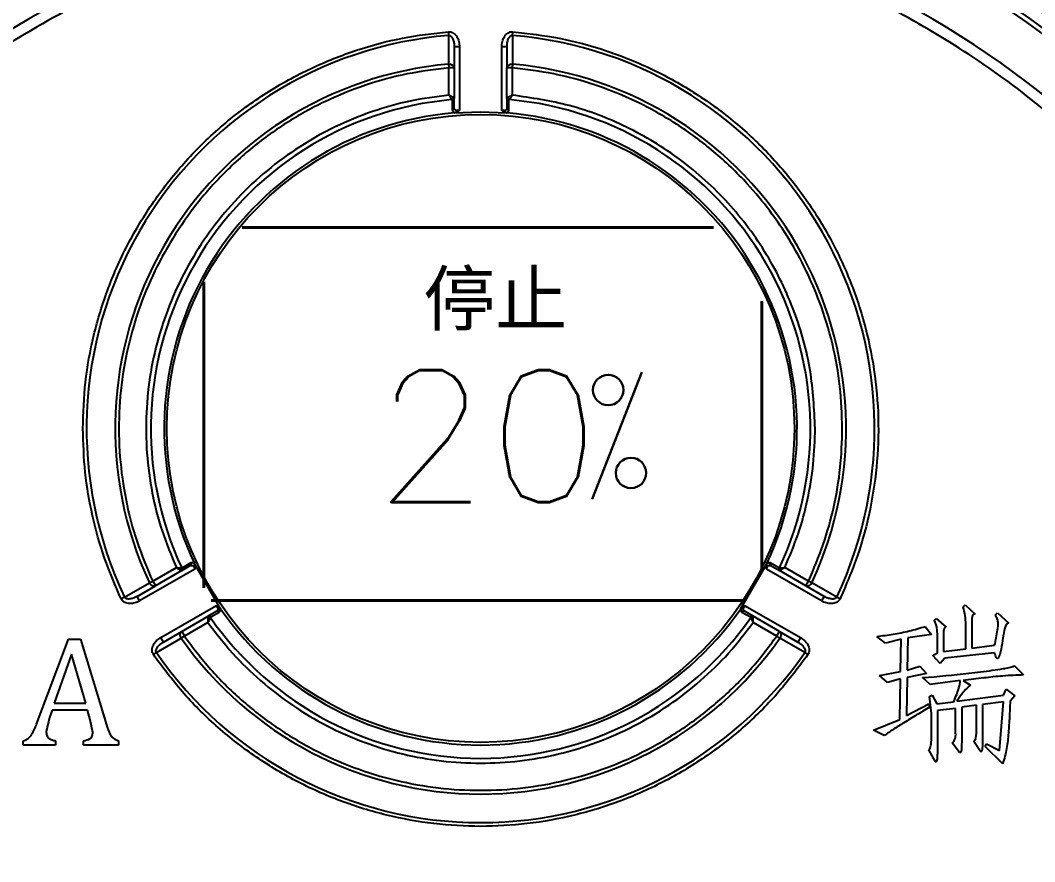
# Model space of a CAD drawing. Header units: millimetres. Extents: x 7861 to 11104, y 3791 to 6084.
# Drawn here: x 8768.3 to 8864.5, y 5662.3 to 5742 of the extents above; entities that cross this region are included whole.
import ezdxf

# ---------------------------------------------------------------- set-up
doc = ezdxf.new("R2010")
doc.units = ezdxf.units.MM
for name, color, linetype, lineweight in [('AM_5', 3, 'Continuous', 25), ('DIM', 4, 'Continuous', 13), ('标注', 3, 'Continuous', 13), ('粗实线', 7, 'Continuous', 40)]:
    doc.layers.add(name, color=color, linetype=linetype, lineweight=lineweight)
doc.styles.add('01', font='txt.shx')
doc.styles.add('SLDTEXTSTYLE1', font='txt.shx', dxfattribs={"width": 0.7, "bigfont": 'gbcbig.shx'})
doc.dimstyles.new('SLDDIMSTYLE12$0', dxfattribs={"dimtxt": 12, "dimasz": 10, "dimexe": 0, "dimexo": 0.0625, "dimgap": 0.875, "dimtad": 1, "dimdec": 1, "dimlfac": 1.8, "dimrnd": 1e-09, "dimzin": 12, "dimdsep": 46, "dimtxsty": 'SLDTEXTSTYLE1', "dimcen": 0.09, "dimdle": 8.16, "dimclrd": 3, "dimclre": 3, "dimadec": 0, "dimazin": 3, "dimtfac": 1, "dimtdec": 1, "dimtofl": 0, "dimtmove": 0, "dimatfit": 3, "dimfxl": 0, "dimfrac": 2, "dimtolj": 1, "dimlwd": 5, "dimlwe": 5, "dimarcsym": 0})

# ---------------------------------------------------------------- blocks, each defined once
blk = doc.blocks.new('*D83')
at = {"layer": 'AM_5', "color": 3, "lineweight": 5, "transparency": 16777216}
blk.add_line((8920.229, 5884.011), (8525.829, 5884.011), dxfattribs=at)
at = {"layer": 'AM_5', "color": 3, "linetype": 'Continuous', "lineweight": 5, "transparency": 16777216}
for p, q in [((8525.829, 5874.011), (8525.829, 5560.226)), ((8931.904, 5550.226), (8525.829, 5550.226))]:
    blk.add_line(p, q, dxfattribs=at)
at = {"layer": 'AM_5', "color": 3, "transparency": 16777216}
for points in [[(8524.162, 5874.011), (8527.496, 5874.011), (8525.829, 5884.011)], [(8524.162, 5560.226), (8527.496, 5560.226), (8525.829, 5550.226)]]:
    blk.add_solid(points, dxfattribs=at)
at = {"layer": 'Defpoints', "color": 0, "transparency": 16777216}
for p in [(8920.291, 5884.011), (8525.829, 5550.226), (8931.967, 5550.226)]:
    blk.add_point(p, dxfattribs=at)
at = {"layer": 'AM_5', "color": 0, "transparency": 16777216, "insert": (8511.24, 5717.119), "char_height": 12, "attachment_point": 5, "rotation": 90, "style": 'SLDTEXTSTYLE1'}
blk.add_mtext('\\A1;{\\H2.28571x;335}', dxfattribs=at)

msp = doc.modelspace()

# ---------------------------------------------------------------- linework, layer by layer
at = {"color": 7, "linetype": 'Continuous', "lineweight": 25}
for p, q in [((8808.89, 5740.949), (8808.919, 5740.596)), ((8808.919, 5740.596), (8808.917, 5737.879)), ((8814.976, 5740.596), (8815.005, 5740.949)), ((8814.976, 5740.596), (8814.979, 5737.879)), ((8809.448, 5739.535), (8809.448, 5737.527)), ((8809.448, 5739.535), (8809.948, 5739.535)), ((8809.948, 5739.535), (8809.948, 5733.5)), ((8813.948, 5733.5), (8813.948, 5739.535)), ((8813.948, 5739.535), (8814.448, 5739.535)), ((8814.448, 5739.535), (8814.448, 5737.527)), ((8808.917, 5737.879), (8808.948, 5737.527)), ((8814.979, 5737.879), (8814.948, 5737.527)), ((8808.948, 5734.941), (8808.948, 5737.527)), ((8809.448, 5737.527), (8808.948, 5737.527)), ((8809.448, 5737.527), (8809.448, 5734.636)), ((8814.448, 5734.636), (8814.448, 5737.527)), ((8814.948, 5737.527), (8814.448, 5737.527)), ((8814.948, 5737.527), (8814.948, 5734.941)), ((8809.263, 5734.455), (8809.264, 5733.519)), ((8809.448, 5733.7), (8809.448, 5734.636)), ((8814.448, 5734.636), (8814.448, 5733.7)), ((8814.632, 5733.519), (8814.632, 5734.455)), ((8809.474, 5733.264), (8811.948, 5733.366)), ((8811.948, 5733.366), (8814.421, 5733.264)), ((8784.492, 5690.613), (8783.681, 5690.146)), ((8787.292, 5686.275), (8784.819, 5690.559)), ((8839.077, 5690.559), (8836.603, 5686.275)), ((8840.214, 5690.146), (8839.403, 5690.613)), ((8784.851, 5690.031), (8779.625, 5687.014)), ((8780.863, 5688.883), (8783.103, 5690.176)), ((8783.617, 5689.896), (8781.113, 5688.45)), ((8783.617, 5689.896), (8784.428, 5690.364)), ((8844.271, 5687.014), (8839.044, 5690.031)), ((8839.468, 5690.364), (8840.279, 5689.896)), ((8842.782, 5688.45), (8840.279, 5689.896)), ((8843.032, 5688.883), (8840.793, 5690.176)), ((8778.191, 5687.373), (8780.543, 5688.734)), ((8780.543, 5688.734), (8780.863, 5688.883)), ((8780.863, 5688.883), (8781.113, 5688.45)), ((8842.782, 5688.45), (8843.032, 5688.883)), ((8843.353, 5688.734), (8843.032, 5688.883)), ((8845.705, 5687.373), (8843.353, 5688.734)), ((8779.375, 5687.447), (8781.113, 5688.45)), ((8844.521, 5687.447), (8842.782, 5688.45)), ((8778.191, 5687.373), (8777.871, 5687.222)), ((8779.625, 5687.014), (8779.375, 5687.447)), ((8844.521, 5687.447), (8844.271, 5687.014)), ((8846.024, 5687.222), (8845.705, 5687.373)), ((8857.682, 5686.45), (8857.874, 5686.641)), ((8857.874, 5686.641), (8858.831, 5685.748)), ((8781.625, 5683.549), (8786.851, 5686.567)), ((8786.928, 5686.034), (8786.117, 5685.566)), ((8786.366, 5685.496), (8787.176, 5685.965)), ((8836.719, 5685.965), (8837.53, 5685.496)), ((8837.779, 5685.566), (8836.968, 5686.034)), ((8837.044, 5686.567), (8842.271, 5683.549)), ((8860.746, 5685.684), (8860.937, 5685.876)), ((8860.937, 5685.876), (8862.022, 5684.918)), ((8783.613, 5684.12), (8786.117, 5685.566)), ((8786.103, 5684.98), (8783.863, 5683.687)), ((8840.282, 5684.12), (8837.779, 5685.566)), ((8840.032, 5683.687), (8837.793, 5684.98)), ((8854.938, 5685.173), (8855.129, 5685.365)), ((8855.129, 5685.365), (8856.087, 5684.535)), ((8857.938, 5682.493), (8857.938, 5684.79)), ((8858.512, 5684.727), (8858.512, 5682.557)), ((8781.875, 5683.116), (8783.613, 5684.12)), ((8783.863, 5683.687), (8783.574, 5683.484)), ((8783.613, 5684.12), (8783.863, 5683.687)), ((8840.032, 5683.687), (8840.282, 5684.12)), ((8840.322, 5683.484), (8840.032, 5683.687)), ((8840.282, 5684.12), (8842.021, 5683.116)), ((8854.683, 5683.833), (8852.449, 5683.514)), ((8854.108, 5684.599), (8854.683, 5683.833)), ((8855.257, 5682.11), (8855.257, 5683.705)), ((8769.86, 5675.351), (8772.878, 5683.381)), ((8772.878, 5683.381), (8774.023, 5683.381)), ((8774.023, 5683.381), (8776.484, 5675.293)), ((8781.22, 5682.128), (8783.574, 5683.484)), ((8781.875, 5683.116), (8781.625, 5683.549)), ((8842.676, 5682.128), (8840.322, 5683.484)), ((8842.271, 5683.549), (8842.021, 5683.116)), ((8850.342, 5683.003), (8849.513, 5683.642)), ((8851.81, 5683.386), (8850.342, 5683.003)), ((8851.747, 5680.323), (8851.81, 5683.386)), ((8852.449, 5683.514), (8852.385, 5680.45)), ((8855.831, 5683.386), (8855.831, 5682.237)), ((8858.512, 5682.557), (8860.682, 5682.812)), ((8773.161, 5681.962), (8771.53, 5677.345)), ((8774.521, 5677.345), (8773.161, 5681.962)), ((8780.929, 5681.927), (8781.22, 5682.128)), ((8842.676, 5682.128), (8842.967, 5681.927)), ((8854.81, 5681.855), (8855.257, 5682.11)), ((8855.512, 5681.089), (8854.81, 5681.855)), ((8855.831, 5682.237), (8857.938, 5682.493)), ((8860.682, 5682.11), (8855.959, 5681.599)), ((8852.385, 5680.45), (8853.598, 5680.833)), ((8853.598, 5680.833), (8854.236, 5680.131)), ((8855.959, 5681.599), (8855.512, 5681.089)), ((8862.533, 5680.897), (8863.427, 5680.004)), ((8849.768, 5679.94), (8851.747, 5680.323)), ((8850.534, 5679.302), (8849.768, 5679.94)), ((8854.236, 5680.131), (8852.385, 5679.748)), ((8851.747, 5679.621), (8850.534, 5679.302)), ((8851.683, 5675.791), (8851.747, 5679.621)), ((8852.385, 5679.748), (8852.321, 5676.174)), ((8854.555, 5679.11), (8853.853, 5679.748)), ((8857.427, 5679.493), (8854.555, 5679.11)), ((8857.682, 5679.493), (8858.384, 5679.046)), ((8854.491, 5677.961), (8854.746, 5678.089)), ((8854.683, 5676.366), (8854.491, 5677.961)), ((8854.746, 5678.089), (8855.193, 5677.259)), ((8857.108, 5677.514), (8861.512, 5678.089)), ((8861.512, 5678.089), (8861.767, 5678.663)), ((8861.767, 5678.663), (8862.597, 5678.025)), ((8862.597, 5678.025), (8862.15, 5677.514)), ((8771.53, 5677.345), (8774.521, 5677.345)), ((8852.321, 5676.174), (8854.427, 5677.259)), ((8854.427, 5677.259), (8854.491, 5676.94)), ((8855.193, 5677.259), (8856.789, 5677.451)), ((8858.959, 5677.131), (8857.555, 5676.94)), ((8858.959, 5674.578), (8858.959, 5677.131)), ((8861.512, 5677.451), (8859.533, 5677.195)), ((8859.533, 5677.195), (8859.533, 5673.557)), ((8861.129, 5672.855), (8861.512, 5677.451)), ((8771.322, 5676.659), (8771.08, 5675.981)), ((8774.69, 5676.659), (8771.322, 5676.659)), ((8774.943, 5675.758), (8774.69, 5676.659)), ((8854.683, 5673.813), (8854.683, 5676.366)), ((8856.98, 5676.812), (8855.257, 5676.621)), ((8855.257, 5676.621), (8855.257, 5672.855)), ((8856.98, 5674.642), (8856.98, 5676.812)), ((8857.555, 5676.94), (8857.555, 5673.557)), ((8771.08, 5675.981), (8770.765, 5674.624)), ((8775.183, 5674.551), (8774.943, 5675.758)), ((8849.194, 5674.77), (8851.683, 5675.791)), ((8850.215, 5674.259), (8849.194, 5674.77)), ((8768.572, 5673.366), (8768.572, 5673.777)), ((8771.661, 5673.366), (8768.572, 5673.366)), ((8771.661, 5673.777), (8771.661, 5673.366)), ((8774.293, 5673.366), (8774.293, 5673.777)), ((8777.627, 5673.366), (8774.293, 5673.366)), ((8777.627, 5673.777), (8777.627, 5673.366)), ((8857.363, 5672.664), (8856.661, 5673.557)), ((8859.278, 5672.855), (8858.704, 5673.685)), ((8859.789, 5673.238), (8859.916, 5673.493)), ((8861.448, 5671.579), (8859.789, 5673.238)), ((8859.916, 5673.493), (8861.129, 5672.855)), ((8855.066, 5671.77), (8854.427, 5672.919))]:
    msp.add_line(p, q, dxfattribs=at)
for centre, radius in [((8811.948, 5668.366), 91.48), ((8811.948, 5703.366), 29.75)]:
    msp.add_circle(centre, radius, dxfattribs=at)
for centre, radius, start, end in [((8811.991, 5668.193), 99.998, 100.32817, 169.67428), ((8811.986, 5668.193), 99.998, 10.32572, 79.67183), ((8812.402, 5668.193), 99.998, 10.32572, 79.67183), ((8811.948, 5668.366), 90.341, 353.64897, 186.35103), ((8811.948, 5668.366), 89.875, 353.64897, 186.35103), ((8811.948, 5668.366), 85.319, 353.33017, 186.66983), ((8811.948, 5703.366), 37.354, 94.65071, 205.34929), ((8811.948, 5703.366), 37.354, 334.65071, 85.34929), ((8811.948, 5703.366), 34.646, 95.01875, 204.98125), ((8811.948, 5703.366), 34.646, 335.01875, 84.98125), ((8809.176, 5734.733), 0.229, 285.08166, 349.89538), ((8814.72, 5734.733), 0.229, 190.10462, 254.91834), ((8811.948, 5703.366), 31.264, 94.97704, 205.02296), ((8809.258, 5734.645), 0.19, 271.48927, 357.31228), ((8809.259, 5733.709), 0.189, 271.61698, 357.31954), ((8814.637, 5734.645), 0.19, 182.68772, 268.51073), ((8814.637, 5733.709), 0.189, 182.68018, 268.38303), ((8811.948, 5703.366), 31.264, 334.97704, 85.02296), ((8811.948, 5703.366), 30, 94.72923, 205.27077), ((8811.948, 5703.366), 30, 334.72923, 85.27077), ((8784.326, 5690.523), 0.189, 302.68018, 28.38303), ((8839.57, 5690.523), 0.189, 151.61698, 237.31954), ((8783.397, 5690.083), 0.229, 310.10462, 14.91834), ((8783.515, 5690.055), 0.19, 302.68772, 28.51073), ((8840.381, 5690.055), 0.19, 151.48927, 237.31228), ((8840.498, 5690.083), 0.229, 165.08166, 229.89538), ((8787.015, 5685.865), 0.189, 31.61705, 117.31843), ((8811.948, 5703.366), 30, 214.72923, 325.27077), ((8836.881, 5685.865), 0.189, 62.68018, 148.38303), ((8786.169, 5685.282), 0.229, 45.08166, 109.89538), ((8786.204, 5685.397), 0.19, 31.48927, 117.31228), ((8811.948, 5703.366), 31.264, 214.97704, 325.02296), ((8837.692, 5685.397), 0.19, 62.68772, 148.51073), ((8837.727, 5685.282), 0.229, 70.10462, 134.91834), ((8811.948, 5703.366), 34.646, 215.01875, 324.98125), ((8811.948, 5703.366), 37.354, 214.65071, 325.34929)]:
    msp.add_arc(centre, radius, start, end, dxfattribs=at)
for points in [[(8714.274, 5679.155), (8714.798, 5682.807), (8715.846, 5690.11), (8718.966, 5700.753), (8723.174, 5710.996), (8728.529, 5720.697), (8734.934, 5729.736), (8742.315, 5737.998), (8750.577, 5745.38), (8759.616, 5751.784), (8769.317, 5757.14), (8779.56, 5761.348), (8790.203, 5764.467), (8797.507, 5765.515), (8801.158, 5766.039)], [(8822.737, 5766.039), (8826.389, 5765.515), (8833.692, 5764.467), (8844.335, 5761.348), (8854.578, 5757.14), (8864.279, 5751.784), (8873.318, 5745.38), (8881.58, 5737.998), (8888.962, 5729.736), (8895.366, 5720.697), (8900.722, 5710.996), (8904.93, 5700.753), (8908.049, 5690.11), (8909.097, 5682.807), (8909.621, 5679.155)], [(8811.948, 5574.625), (8808.88, 5574.712), (8802.745, 5574.886), (8793.631, 5576.29), (8784.693, 5578.515), (8776.017, 5581.622), (8767.688, 5585.561), (8759.785, 5590.298), (8752.384, 5595.787), (8745.557, 5601.975), (8739.369, 5608.802), (8733.88, 5616.203), (8729.143, 5624.106), (8725.204, 5632.435), (8722.1, 5641.111), (8719.861, 5650.049), (8718.509, 5659.163), (8718.057, 5668.366), (8718.509, 5677.569), (8719.861, 5686.683), (8722.1, 5695.621), (8725.204, 5704.296), (8729.143, 5712.626), (8733.88, 5720.529), (8739.369, 5727.93), (8745.557, 5734.757), (8752.384, 5740.945), (8759.785, 5746.433), (8767.688, 5751.171), (8776.017, 5755.109), (8784.693, 5758.217), (8793.631, 5760.442), (8802.745, 5761.845), (8808.88, 5762.019), (8811.948, 5762.106)], [(8811.948, 5762.106), (8815.015, 5762.019), (8821.151, 5761.845), (8830.265, 5760.442), (8839.203, 5758.217), (8847.878, 5755.109), (8856.208, 5751.171), (8864.111, 5746.433), (8871.512, 5740.945), (8878.339, 5734.757), (8884.527, 5727.93), (8890.015, 5720.529), (8894.752, 5712.626), (8898.692, 5704.296), (8901.796, 5695.621), (8904.035, 5686.683), (8905.387, 5677.569), (8905.839, 5668.366), (8905.387, 5659.163), (8904.035, 5650.049), (8901.796, 5641.111), (8898.692, 5632.435), (8894.752, 5624.106), (8890.015, 5616.203), (8884.527, 5608.802), (8878.339, 5601.975), (8871.512, 5595.787), (8864.111, 5590.298), (8856.208, 5585.561), (8847.878, 5581.622), (8839.203, 5578.515), (8830.265, 5576.29), (8821.151, 5574.886), (8815.015, 5574.712), (8811.948, 5574.625)], [(8809.948, 5733.5), (8809.891, 5733.494), (8809.776, 5733.483), (8809.681, 5733.472), (8809.633, 5733.467)], [(8814.262, 5733.467), (8814.215, 5733.472), (8814.119, 5733.483), (8814.005, 5733.494), (8813.948, 5733.5)], [(8784.722, 5690.319), (8784.741, 5690.276), (8784.78, 5690.188), (8784.827, 5690.083), (8784.851, 5690.031)], [(8839.044, 5690.031), (8839.068, 5690.083), (8839.116, 5690.188), (8839.154, 5690.276), (8839.173, 5690.319)], [(8786.851, 5686.567), (8786.885, 5686.52), (8786.951, 5686.427), (8787.008, 5686.349), (8787.037, 5686.311)], [(8836.859, 5686.311), (8836.888, 5686.349), (8836.945, 5686.427), (8837.011, 5686.52), (8837.044, 5686.567)]]:
    msp.add_open_spline(points, degree=3, dxfattribs=at)
for points, knots in [([(8833.056, 5766.029), (8834.875, 5765.658), (8839.418, 5764.732), (8846.574, 5762.457), (8854.469, 5759.3), (8861.494, 5755.741), (8867.622, 5752.043), (8872.939, 5748.34), (8878.055, 5744.298), (8881.246, 5741.317), (8882.842, 5739.827)], [0, 0, 0, 0, 0.097589, 0.243722, 0.394103, 0.544483, 0.657403, 0.770324, 0.885162, 1, 1, 1, 1]), ([(8811.948, 5752.652), (8809.043, 5752.565), (8803.184, 5752.39), (8794.433, 5750.962), (8785.78, 5748.659), (8777.375, 5745.411), (8769.364, 5741.289), (8761.88, 5736.365), (8755.034, 5730.743), (8748.87, 5724.497), (8743.383, 5717.649), (8738.593, 5710.197), (8734.572, 5702.192), (8731.409, 5693.756), (8729.159, 5685.031), (8727.876, 5676.168), (8727.474, 5667.311), (8727.981, 5661.471), (8728.232, 5658.576)], [0, 0, 0, 0, 0.061282, 0.123596, 0.186618, 0.25, 0.313382, 0.376404, 0.438718, 0.5, 0.561282, 0.623596, 0.686618, 0.75, 0.813382, 0.876404, 0.938718, 1, 1, 1, 1]), ([(8895.664, 5658.576), (8895.915, 5661.471), (8896.421, 5667.311), (8896.019, 5676.168), (8894.736, 5685.031), (8892.487, 5693.756), (8889.324, 5702.192), (8885.302, 5710.197), (8880.513, 5717.649), (8875.026, 5724.497), (8868.861, 5730.743), (8862.016, 5736.365), (8854.532, 5741.289), (8846.521, 5745.411), (8838.116, 5748.659), (8829.462, 5750.962), (8820.711, 5752.39), (8814.853, 5752.565), (8811.948, 5752.652)], [0, 0, 0, 0, 0.061282, 0.123596, 0.186618, 0.25, 0.313382, 0.376404, 0.438718, 0.5, 0.561282, 0.623596, 0.686618, 0.75, 0.813382, 0.876404, 0.938718, 1, 1, 1, 1]), ([(8774.241, 5703.366), (8774.29, 5704.83), (8774.39, 5707.8), (8775.213, 5712.25), (8776.571, 5716.703), (8778.53, 5721.054), (8781.072, 5725.195), (8784.147, 5728.997), (8787.687, 5732.37), (8791.608, 5735.239), (8795.786, 5737.544), (8800.114, 5739.259), (8804.483, 5740.44), (8807.435, 5740.781), (8808.89, 5740.949)], [0, 0, 0, 0, 0.0782174, 0.1586088, 0.2410351, 0.3265141, 0.4128959, 0.5, 0.5870961, 0.6734776, 0.7589649, 0.8413829, 0.9217785, 1, 1, 1, 1]), ([(8808.89, 5740.949), (8808.972, 5740.947), (8809.137, 5740.945), (8809.362, 5740.836), (8809.553, 5740.677), (8809.751, 5740.413), (8809.914, 5740.025), (8809.936, 5739.698), (8809.948, 5739.535)], [0, 0, 0, 0, 0.122616, 0.250735, 0.37102, 0.501142, 0.75053, 1, 1, 1, 1]), ([(8808.919, 5740.596), (8808.94, 5740.597), (8808.983, 5740.599), (8809.067, 5740.573), (8809.163, 5740.503), (8809.255, 5740.383), (8809.354, 5740.183), (8809.432, 5739.895), (8809.442, 5739.657), (8809.448, 5739.535)], [0, 0, 0, 0, 0.04691, 0.093633, 0.194711, 0.311017, 0.43912, 0.713502, 1, 1, 1, 1]), ([(8813.948, 5739.535), (8813.959, 5739.698), (8813.982, 5740.026), (8814.145, 5740.413), (8814.343, 5740.677), (8814.534, 5740.836), (8814.758, 5740.945), (8814.924, 5740.947), (8815.005, 5740.949)], [0, 0, 0, 0, 0.249814, 0.499195, 0.628988, 0.749489, 0.877373, 1, 1, 1, 1]), ([(8814.448, 5739.535), (8814.453, 5739.657), (8814.464, 5739.895), (8814.541, 5740.183), (8814.641, 5740.383), (8814.733, 5740.503), (8814.829, 5740.573), (8814.913, 5740.599), (8814.955, 5740.597), (8814.976, 5740.596)], [0, 0, 0, 0, 0.286546, 0.561069, 0.68919, 0.805477, 0.906505, 0.953176, 1, 1, 1, 1]), ([(8815.005, 5740.949), (8816.475, 5740.779), (8819.447, 5740.435), (8823.827, 5739.243), (8828.1, 5737.545), (8832.162, 5735.309), (8835.919, 5732.595), (8839.291, 5729.465), (8842.216, 5726.002), (8844.679, 5722.263), (8846.685, 5718.261), (8848.222, 5713.996), (8849.247, 5709.511), (8849.719, 5704.9), (8849.624, 5700.265), (8848.958, 5695.715), (8847.8, 5691.326), (8846.612, 5688.58), (8846.024, 5687.222)], [0, 0, 0, 0, 0.060901, 0.123153, 0.186338, 0.25, 0.313662, 0.376847, 0.439099, 0.5, 0.560901, 0.623153, 0.686338, 0.75, 0.813662, 0.876847, 0.939099, 1, 1, 1, 1]), ([(8808.917, 5737.879), (8808.982, 5737.877), (8809.081, 5737.873), (8809.205, 5737.833), (8809.289, 5737.789), (8809.359, 5737.733), (8809.406, 5737.673), (8809.44, 5737.604), (8809.445, 5737.555), (8809.448, 5737.527)], [0, 0, 0, 0, 0.236257, 0.361841, 0.499462, 0.616062, 0.749747, 0.853458, 1, 1, 1, 1]), ([(8814.448, 5737.527), (8814.451, 5737.555), (8814.455, 5737.604), (8814.49, 5737.673), (8814.537, 5737.733), (8814.607, 5737.789), (8814.69, 5737.833), (8814.814, 5737.873), (8814.914, 5737.877), (8814.979, 5737.879)], [0, 0, 0, 0, 0.146576, 0.250253, 0.383985, 0.500537, 0.638173, 0.763762, 1, 1, 1, 1]), ([(8808.948, 5737.527), (8807.62, 5737.365), (8804.937, 5737.038), (8800.986, 5735.941), (8797.133, 5734.389), (8793.472, 5732.357), (8790.085, 5729.896), (8787.045, 5727.063), (8784.406, 5723.931), (8782.182, 5720.551), (8780.367, 5716.936), (8778.974, 5713.084), (8778.041, 5709.034), (8777.603, 5704.871), (8777.673, 5700.684), (8778.256, 5696.572), (8779.281, 5692.602), (8780.34, 5690.114), (8780.863, 5688.883)], [0, 0, 0, 0, 0.060923, 0.123178, 0.186353, 0.25, 0.313647, 0.376822, 0.439077, 0.5, 0.560923, 0.623178, 0.686353, 0.75, 0.813647, 0.876822, 0.939077, 1, 1, 1, 1]), ([(8846.241, 5703.366), (8846.196, 5704.693), (8846.106, 5707.383), (8845.363, 5711.415), (8843.928, 5716.141), (8841.381, 5721.371), (8837.838, 5726.084), (8834.112, 5729.658), (8830.573, 5732.27), (8826.8, 5734.375), (8822.889, 5735.949), (8818.938, 5737.042), (8816.266, 5737.367), (8814.948, 5737.527)], [0, 0, 0, 0, 0.078279, 0.158714, 0.241169, 0.369329, 0.499889, 0.58697, 0.673343, 0.758831, 0.841277, 0.921717, 1, 1, 1, 1]), ([(8808.948, 5734.941), (8807.717, 5734.782), (8805.254, 5734.465), (8801.634, 5733.433), (8798.117, 5731.996), (8794.764, 5730.117), (8791.663, 5727.849), (8788.888, 5725.251), (8786.466, 5722.376), (8784.417, 5719.26), (8782.744, 5715.929), (8781.465, 5712.393), (8780.602, 5708.691), (8780.189, 5704.871), (8780.238, 5701.029), (8780.752, 5697.264), (8781.669, 5693.613), (8782.625, 5691.322), (8783.103, 5690.176)], [0, 0, 0, 0, 0.061605, 0.123206, 0.186371, 0.25, 0.313629, 0.376794, 0.438402, 0.5, 0.561607, 0.623206, 0.686371, 0.75, 0.813629, 0.876794, 0.938399, 1, 1, 1, 1]), ([(8809.401, 5734.693), (8809.378, 5734.706), (8809.328, 5734.733), (8809.221, 5734.791), (8809.093, 5734.862), (8809.002, 5734.912), (8808.948, 5734.941)], [0, 0, 0, 0, 0.233582, 0.498754, 0.705363, 1, 1, 1, 1]), ([(8809.235, 5734.512), (8809.221, 5734.534), (8809.189, 5734.581), (8809.122, 5734.682), (8809.04, 5734.804), (8808.982, 5734.89), (8808.948, 5734.941)], [0, 0, 0, 0, 0.233264, 0.498761, 0.703431, 1, 1, 1, 1]), ([(8809.448, 5734.636), (8809.445, 5734.647), (8809.441, 5734.667), (8809.414, 5734.685), (8809.401, 5734.693)], [0, 0, 0, 0, 0.544669, 1, 1, 1, 1]), ([(8814.495, 5734.693), (8814.482, 5734.685), (8814.455, 5734.667), (8814.45, 5734.647), (8814.448, 5734.636)], [0, 0, 0, 0, 0.455331, 1, 1, 1, 1]), ([(8814.948, 5734.941), (8814.894, 5734.912), (8814.803, 5734.862), (8814.674, 5734.791), (8814.567, 5734.733), (8814.518, 5734.706), (8814.495, 5734.693)], [0, 0, 0, 0, 0.294715, 0.501246, 0.766459, 1, 1, 1, 1]), ([(8814.948, 5734.941), (8814.914, 5734.89), (8814.856, 5734.804), (8814.773, 5734.682), (8814.706, 5734.581), (8814.675, 5734.534), (8814.66, 5734.512)], [0, 0, 0, 0, 0.29649, 0.501239, 0.766694, 1, 1, 1, 1]), ([(8843.665, 5703.366), (8843.573, 5705.199), (8843.383, 5708.963), (8841.811, 5714.55), (8839.216, 5719.948), (8835.557, 5724.838), (8831.035, 5728.943), (8825.907, 5732.037), (8820.493, 5734.131), (8816.764, 5734.676), (8814.948, 5734.941)], [0, 0, 0, 0, 0.117513, 0.241217, 0.369421, 0.5, 0.630579, 0.758783, 0.882487, 1, 1, 1, 1]), ([(8809.235, 5734.512), (8809.244, 5734.503), (8809.26, 5734.486), (8809.262, 5734.465), (8809.263, 5734.455)], [0, 0, 0, 0, 0.494942, 1, 1, 1, 1]), ([(8809.633, 5733.467), (8809.606, 5733.481), (8809.548, 5733.509), (8809.469, 5733.585), (8809.456, 5733.654), (8809.448, 5733.7)], [0, 0, 0, 0, 0.237187, 0.50093, 1, 1, 1, 1]), ([(8814.448, 5733.7), (8814.439, 5733.654), (8814.426, 5733.585), (8814.347, 5733.509), (8814.29, 5733.481), (8814.262, 5733.467)], [0, 0, 0, 0, 0.49907, 0.762814, 1, 1, 1, 1]), ([(8814.632, 5734.455), (8814.633, 5734.465), (8814.636, 5734.486), (8814.652, 5734.503), (8814.66, 5734.512)], [0, 0, 0, 0, 0.505052, 1, 1, 1, 1]), ([(8809.264, 5733.519), (8809.267, 5733.494), (8809.274, 5733.446), (8809.33, 5733.38), (8809.416, 5733.321), (8809.502, 5733.294), (8809.544, 5733.28)], [0, 0, 0, 0, 0.254366, 0.499564, 0.753303, 1, 1, 1, 1]), ([(8809.948, 5733.5), (8809.876, 5733.447), (8809.765, 5733.366), (8809.603, 5733.286), (8809.515, 5733.271), (8809.474, 5733.264)], [0, 0, 0, 0, 0.50022, 0.769201, 1, 1, 1, 1]), ([(8809.544, 5733.28), (8809.54, 5733.278), (8809.532, 5733.274), (8809.509, 5733.267), (8809.489, 5733.265), (8809.474, 5733.264)], [0, 0, 0, 0, 0.217261, 0.447737, 1, 1, 1, 1]), ([(8809.633, 5733.467), (8809.633, 5733.467), (8809.633, 5733.466), (8809.633, 5733.461), (8809.631, 5733.444), (8809.625, 5733.406), (8809.608, 5733.355), (8809.579, 5733.307), (8809.555, 5733.289), (8809.544, 5733.28)], [0, 0, 0, 0, 0.001948, 0.016581, 0.057088, 0.21499, 0.505225, 0.751514, 1, 1, 1, 1]), ([(8814.421, 5733.264), (8814.381, 5733.271), (8814.292, 5733.286), (8814.131, 5733.366), (8814.02, 5733.447), (8813.948, 5733.5)], [0, 0, 0, 0, 0.230272, 0.499766, 1, 1, 1, 1]), ([(8814.352, 5733.28), (8814.341, 5733.289), (8814.318, 5733.306), (8814.29, 5733.351), (8814.27, 5733.406), (8814.265, 5733.447), (8814.262, 5733.467)], [0, 0, 0, 0, 0.235887, 0.4884405, 0.747071, 1, 1, 1, 1]), ([(8814.352, 5733.28), (8814.394, 5733.294), (8814.48, 5733.321), (8814.565, 5733.38), (8814.621, 5733.446), (8814.628, 5733.494), (8814.632, 5733.519)], [0, 0, 0, 0, 0.246649, 0.500433, 0.745582, 1, 1, 1, 1]), ([(8814.421, 5733.264), (8814.407, 5733.265), (8814.387, 5733.267), (8814.363, 5733.274), (8814.356, 5733.278), (8814.352, 5733.28)], [0, 0, 0, 0, 0.552263, 0.782739, 1, 1, 1, 1]), ([(8777.871, 5687.222), (8777.315, 5688.497), (8776.204, 5691.048), (8775.096, 5695.078), (8774.372, 5699.194), (8774.284, 5701.975), (8774.241, 5703.366)], [0, 0, 0, 0, 0.249992, 0.5, 0.749992, 1, 1, 1, 1]), ([(8840.793, 5690.176), (8841.233, 5691.222), (8842.113, 5693.313), (8842.99, 5696.606), (8843.562, 5699.965), (8843.631, 5702.232), (8843.665, 5703.366)], [0, 0, 0, 0, 0.25001, 0.5, 0.75001, 1, 1, 1, 1]), ([(8843.032, 5688.883), (8843.524, 5690.029), (8844.507, 5692.321), (8845.486, 5695.936), (8846.125, 5699.627), (8846.202, 5702.12), (8846.241, 5703.366)], [0, 0, 0, 0, 0.249991, 0.5, 0.749991, 1, 1, 1, 1]), ([(8784.839, 5690.491), (8784.806, 5690.52), (8784.74, 5690.581), (8784.646, 5690.626), (8784.561, 5690.641), (8784.515, 5690.623), (8784.492, 5690.613)], [0, 0, 0, 0, 0.2466492, 0.5004333, 0.7455821, 1, 1, 1, 1]), ([(8784.839, 5690.491), (8784.837, 5690.476), (8784.833, 5690.447), (8784.806, 5690.398), (8784.771, 5690.357), (8784.74, 5690.333), (8784.727, 5690.323), (8784.724, 5690.321), (8784.723, 5690.32), (8784.722, 5690.319)], [0, 0, 0, 0, 0.248005, 0.494133, 0.79068, 0.942964, 0.982795, 0.994176, 1, 1, 1, 1]), ([(8784.819, 5690.559), (8784.825, 5690.546), (8784.833, 5690.527), (8784.839, 5690.504), (8784.839, 5690.495), (8784.839, 5690.491)], [0, 0, 0, 0, 0.552263, 0.782739, 1, 1, 1, 1]), ([(8784.819, 5690.559), (8784.833, 5690.52), (8784.864, 5690.436), (8784.875, 5690.256), (8784.861, 5690.12), (8784.851, 5690.031)], [0, 0, 0, 0, 0.230272, 0.499766, 1, 1, 1, 1]), ([(8839.044, 5690.031), (8839.035, 5690.12), (8839.02, 5690.256), (8839.032, 5690.436), (8839.063, 5690.52), (8839.077, 5690.559)], [0, 0, 0, 0, 0.50022, 0.769201, 1, 1, 1, 1]), ([(8839.403, 5690.613), (8839.38, 5690.623), (8839.335, 5690.641), (8839.249, 5690.626), (8839.156, 5690.581), (8839.089, 5690.52), (8839.057, 5690.491)], [0, 0, 0, 0, 0.254366, 0.499564, 0.753303, 1, 1, 1, 1]), ([(8839.057, 5690.491), (8839.057, 5690.495), (8839.057, 5690.504), (8839.063, 5690.527), (8839.071, 5690.546), (8839.077, 5690.559)], [0, 0, 0, 0, 0.217261, 0.447737, 1, 1, 1, 1]), ([(8839.173, 5690.319), (8839.173, 5690.32), (8839.172, 5690.32), (8839.169, 5690.323), (8839.155, 5690.333), (8839.124, 5690.357), (8839.089, 5690.398), (8839.063, 5690.447), (8839.059, 5690.476), (8839.057, 5690.491)], [0, 0, 0, 0, 0.001948, 0.016581, 0.057088, 0.21499, 0.505225, 0.751514, 1, 1, 1, 1]), ([(8783.103, 5690.176), (8783.155, 5690.144), (8783.243, 5690.09), (8783.369, 5690.014), (8783.473, 5689.951), (8783.522, 5689.922), (8783.544, 5689.908)], [0, 0, 0, 0, 0.294715, 0.501246, 0.766459, 1, 1, 1, 1]), ([(8783.103, 5690.176), (8783.164, 5690.172), (8783.268, 5690.165), (8783.414, 5690.155), (8783.535, 5690.147), (8783.592, 5690.143), (8783.618, 5690.142)], [0, 0, 0, 0, 0.29649, 0.501239, 0.766694, 1, 1, 1, 1]), ([(8783.544, 5689.908), (8783.558, 5689.901), (8783.587, 5689.886), (8783.606, 5689.892), (8783.617, 5689.896)], [0, 0, 0, 0, 0.4553313, 1, 1, 1, 1]), ([(8783.681, 5690.146), (8783.672, 5690.142), (8783.653, 5690.134), (8783.63, 5690.139), (8783.618, 5690.142)], [0, 0, 0, 0, 0.505052, 1, 1, 1, 1]), ([(8784.428, 5690.364), (8784.471, 5690.379), (8784.538, 5690.403), (8784.643, 5690.372), (8784.697, 5690.336), (8784.722, 5690.319)], [0, 0, 0, 0, 0.4990702, 0.7628142, 1, 1, 1, 1]), ([(8839.173, 5690.319), (8839.199, 5690.336), (8839.253, 5690.372), (8839.358, 5690.403), (8839.424, 5690.379), (8839.468, 5690.364)], [0, 0, 0, 0, 0.237187, 0.50093, 1, 1, 1, 1]), ([(8840.278, 5690.142), (8840.266, 5690.139), (8840.242, 5690.134), (8840.224, 5690.142), (8840.214, 5690.146)], [0, 0, 0, 0, 0.494942, 1, 1, 1, 1]), ([(8840.278, 5690.142), (8840.304, 5690.143), (8840.361, 5690.147), (8840.481, 5690.155), (8840.628, 5690.165), (8840.731, 5690.172), (8840.793, 5690.176)], [0, 0, 0, 0, 0.233264, 0.498761, 0.703431, 1, 1, 1, 1]), ([(8840.279, 5689.896), (8840.289, 5689.892), (8840.309, 5689.886), (8840.338, 5689.901), (8840.351, 5689.908)], [0, 0, 0, 0, 0.544669, 1, 1, 1, 1]), ([(8840.793, 5690.176), (8840.741, 5690.144), (8840.652, 5690.09), (8840.526, 5690.014), (8840.423, 5689.951), (8840.374, 5689.922), (8840.351, 5689.908)], [0, 0, 0, 0, 0.294637, 0.501246, 0.766418, 1, 1, 1, 1]), ([(8781.113, 5688.45), (8781.087, 5688.438), (8781.043, 5688.418), (8780.966, 5688.413), (8780.89, 5688.425), (8780.807, 5688.457), (8780.727, 5688.508), (8780.63, 5688.595), (8780.577, 5688.679), (8780.543, 5688.734)], [0, 0, 0, 0, 0.1465757, 0.2502527, 0.383985, 0.5005373, 0.6381731, 0.7637622, 1, 1, 1, 1]), ([(8843.353, 5688.734), (8843.318, 5688.679), (8843.266, 5688.595), (8843.168, 5688.508), (8843.089, 5688.457), (8843.005, 5688.425), (8842.93, 5688.413), (8842.852, 5688.418), (8842.808, 5688.438), (8842.782, 5688.45)], [0, 0, 0, 0, 0.2362575, 0.3618415, 0.4994624, 0.6160623, 0.7497471, 0.8534584, 1, 1, 1, 1]), ([(8779.625, 5687.014), (8779.477, 5686.941), (8779.182, 5686.797), (8778.765, 5686.745), (8778.438, 5686.784), (8778.205, 5686.87), (8777.998, 5687.01), (8777.913, 5687.153), (8777.871, 5687.222)], [0, 0, 0, 0, 0.249814, 0.499195, 0.628988, 0.749489, 0.877373, 1, 1, 1, 1]), ([(8779.375, 5687.447), (8779.266, 5687.39), (8779.054, 5687.28), (8778.767, 5687.203), (8778.543, 5687.19), (8778.394, 5687.209), (8778.285, 5687.257), (8778.22, 5687.317), (8778.201, 5687.355), (8778.191, 5687.373)], [0, 0, 0, 0, 0.286546, 0.561069, 0.68919, 0.805477, 0.906505, 0.953176, 1, 1, 1, 1]), ([(8846.024, 5687.222), (8845.983, 5687.153), (8845.897, 5687.01), (8845.691, 5686.87), (8845.457, 5686.784), (8845.13, 5686.745), (8844.713, 5686.798), (8844.418, 5686.942), (8844.271, 5687.014)], [0, 0, 0, 0, 0.122616, 0.250735, 0.37102, 0.501142, 0.75053, 1, 1, 1, 1]), ([(8845.705, 5687.373), (8845.695, 5687.355), (8845.675, 5687.317), (8845.611, 5687.257), (8845.502, 5687.209), (8845.352, 5687.19), (8845.129, 5687.204), (8844.841, 5687.28), (8844.629, 5687.39), (8844.521, 5687.447)], [0, 0, 0, 0, 0.04691, 0.093633, 0.194711, 0.311017, 0.43912, 0.713502, 1, 1, 1, 1]), ([(8786.851, 5686.567), (8786.933, 5686.531), (8787.058, 5686.475), (8787.209, 5686.375), (8787.266, 5686.307), (8787.292, 5686.275)], [0, 0, 0, 0, 0.50022, 0.769201, 1, 1, 1, 1]), ([(8787.037, 5686.311), (8787.038, 5686.28), (8787.043, 5686.216), (8787.016, 5686.11), (8786.963, 5686.064), (8786.928, 5686.034)], [0, 0, 0, 0, 0.237187, 0.50093, 1, 1, 1, 1]), ([(8787.037, 5686.311), (8787.055, 5686.319), (8787.093, 5686.335), (8787.151, 5686.345), (8787.203, 5686.343), (8787.23, 5686.332), (8787.243, 5686.327)], [0, 0, 0, 0, 0.252938, 0.511572, 0.764122, 1, 1, 1, 1]), ([(8787.176, 5685.965), (8787.196, 5685.98), (8787.234, 5686.01), (8787.264, 5686.092), (8787.271, 5686.196), (8787.252, 5686.283), (8787.243, 5686.327)], [0, 0, 0, 0, 0.254366, 0.499564, 0.753303, 1, 1, 1, 1]), ([(8787.243, 5686.327), (8787.247, 5686.324), (8787.254, 5686.32), (8787.272, 5686.303), (8787.284, 5686.286), (8787.292, 5686.275)], [0, 0, 0, 0, 0.217261, 0.447737, 1, 1, 1, 1]), ([(8836.603, 5686.275), (8836.63, 5686.307), (8836.687, 5686.375), (8836.837, 5686.475), (8836.963, 5686.531), (8837.044, 5686.567)], [0, 0, 0, 0, 0.230272, 0.499766, 1, 1, 1, 1]), ([(8836.603, 5686.275), (8836.612, 5686.286), (8836.624, 5686.303), (8836.641, 5686.32), (8836.649, 5686.324), (8836.652, 5686.327)], [0, 0, 0, 0, 0.552263, 0.782739, 1, 1, 1, 1]), ([(8836.652, 5686.327), (8836.643, 5686.283), (8836.624, 5686.196), (8836.632, 5686.092), (8836.661, 5686.01), (8836.7, 5685.98), (8836.719, 5685.965)], [0, 0, 0, 0, 0.246649, 0.500433, 0.745582, 1, 1, 1, 1]), ([(8836.859, 5686.311), (8836.838, 5686.32), (8836.801, 5686.335), (8836.745, 5686.344), (8836.694, 5686.343), (8836.666, 5686.332), (8836.652, 5686.327)], [0, 0, 0, 0, 0.284642, 0.500317, 0.748404, 1, 1, 1, 1]), ([(8836.968, 5686.034), (8836.933, 5686.064), (8836.879, 5686.11), (8836.853, 5686.216), (8836.857, 5686.28), (8836.859, 5686.311)], [0, 0, 0, 0, 0.49907, 0.762814, 1, 1, 1, 1]), ([(8857.938, 5684.79), (8857.939, 5685.075), (8857.941, 5685.641), (8857.769, 5686.181), (8857.682, 5686.45)], [0, 0, 0, 0, 0.501356, 1, 1, 1, 1]), ([(8858.831, 5685.748), (8858.806, 5685.754), (8858.769, 5685.764), (8858.718, 5685.757), (8858.673, 5685.738), (8858.623, 5685.696), (8858.546, 5685.563), (8858.493, 5685.23), (8858.505, 5684.928), (8858.512, 5684.727)], [0, 0, 0, 0, 0.062894, 0.093186, 0.125519, 0.183459, 0.250862, 0.500262, 1, 1, 1, 1]), ([(8860.682, 5682.812), (8860.778, 5683.293), (8860.922, 5684.015), (8861.043, 5684.877), (8860.939, 5685.367), (8860.81, 5685.578), (8860.746, 5685.684)], [0, 0, 0, 0, 0.500403, 0.750061, 0.875011, 1, 1, 1, 1]), ([(8786.117, 5685.566), (8786.109, 5685.558), (8786.094, 5685.544), (8786.092, 5685.512), (8786.091, 5685.497)], [0, 0, 0, 0, 0.544669, 1, 1, 1, 1]), ([(8786.091, 5685.497), (8786.092, 5685.47), (8786.093, 5685.413), (8786.096, 5685.292), (8786.098, 5685.145), (8786.101, 5685.041), (8786.103, 5684.98)], [0, 0, 0, 0, 0.233582, 0.498754, 0.705363, 1, 1, 1, 1]), ([(8786.33, 5685.444), (8786.319, 5685.42), (8786.294, 5685.369), (8786.24, 5685.261), (8786.176, 5685.129), (8786.13, 5685.035), (8786.103, 5684.98)], [0, 0, 0, 0, 0.2332643, 0.4987609, 0.7034308, 1, 1, 1, 1]), ([(8786.103, 5684.98), (8786.856, 5683.993), (8788.362, 5682.02), (8791.066, 5679.4), (8794.069, 5677.073), (8797.372, 5675.109), (8800.887, 5673.557), (8804.524, 5672.453), (8808.226, 5671.793), (8811.948, 5671.576), (8815.67, 5671.793), (8819.372, 5672.453), (8823.009, 5673.557), (8826.524, 5675.109), (8829.827, 5677.073), (8832.83, 5679.4), (8835.533, 5682.02), (8837.04, 5683.993), (8837.793, 5684.98)], [0, 0, 0, 0, 0.061605, 0.123206, 0.186371, 0.25, 0.313629, 0.376794, 0.438402, 0.5, 0.561607, 0.623206, 0.686371, 0.75, 0.813629, 0.876794, 0.938399, 1, 1, 1, 1]), ([(8786.33, 5685.444), (8786.334, 5685.455), (8786.341, 5685.478), (8786.358, 5685.49), (8786.366, 5685.496)], [0, 0, 0, 0, 0.494942, 1, 1, 1, 1]), ([(8837.53, 5685.496), (8837.538, 5685.49), (8837.554, 5685.478), (8837.562, 5685.455), (8837.565, 5685.444)], [0, 0, 0, 0, 0.505052, 1, 1, 1, 1]), ([(8837.793, 5684.98), (8837.766, 5685.035), (8837.72, 5685.128), (8837.656, 5685.261), (8837.602, 5685.369), (8837.577, 5685.42), (8837.565, 5685.444)], [0, 0, 0, 0, 0.2964897, 0.501239, 0.7666941, 1, 1, 1, 1]), ([(8837.804, 5685.497), (8837.804, 5685.512), (8837.802, 5685.544), (8837.787, 5685.558), (8837.779, 5685.566)], [0, 0, 0, 0, 0.455331, 1, 1, 1, 1]), ([(8837.793, 5684.98), (8837.794, 5685.041), (8837.797, 5685.145), (8837.8, 5685.292), (8837.803, 5685.413), (8837.804, 5685.47), (8837.804, 5685.497)], [0, 0, 0, 0, 0.294715, 0.501246, 0.766459, 1, 1, 1, 1]), ([(8855.257, 5683.705), (8855.249, 5683.959), (8855.237, 5684.34), (8855.136, 5684.845), (8855.004, 5685.064), (8854.938, 5685.173)], [0, 0, 0, 0, 0.500501, 0.750743, 1, 1, 1, 1]), ([(8862.022, 5684.918), (8862, 5684.919), (8861.967, 5684.921), (8861.924, 5684.907), (8861.866, 5684.873), (8861.659, 5684.616), (8861.601, 5684.272), (8861.49, 5683.661), (8861.379, 5682.958), (8861.249, 5682.185), (8861.102, 5681.738), (8861.044, 5681.627), (8861.014, 5681.594), (8860.988, 5681.575), (8860.962, 5681.566), (8860.941, 5681.565), (8860.92, 5681.57), (8860.896, 5681.587), (8860.822, 5681.671), (8860.752, 5681.853), (8860.705, 5682.024), (8860.682, 5682.11)], [0, 0, 0, 0, 0.015707, 0.023084, 0.031298, 0.062594, 0.249246, 0.264592, 0.499319, 0.749347, 0.813344, 0.828624, 0.83674, 0.844073, 0.851536, 0.855317, 0.859027, 0.866095, 0.875169, 0.937439, 1, 1, 1, 1]), ([(8783.486, 5683.687), (8783.478, 5683.73), (8783.461, 5683.822), (8783.478, 5683.942), (8783.524, 5684.051), (8783.58, 5684.094), (8783.613, 5684.12)], [0, 0, 0, 0, 0.232288, 0.500069, 0.706084, 1, 1, 1, 1]), ([(8783.574, 5683.484), (8783.555, 5683.516), (8783.517, 5683.581), (8783.496, 5683.651), (8783.486, 5683.687)], [0, 0, 0, 0, 0.493554, 1, 1, 1, 1]), ([(8783.863, 5683.687), (8784.667, 5682.618), (8786.293, 5680.458), (8789.218, 5677.585), (8792.488, 5675.024), (8796.079, 5672.87), (8799.903, 5671.167), (8803.877, 5669.951), (8807.909, 5669.231), (8811.948, 5668.995), (8815.987, 5669.231), (8820.018, 5669.951), (8823.992, 5671.167), (8827.817, 5672.87), (8831.407, 5675.024), (8834.677, 5677.585), (8837.603, 5680.458), (8839.228, 5682.618), (8840.032, 5683.687)], [0, 0, 0, 0, 0.060923, 0.123178, 0.186353, 0.25, 0.313647, 0.376822, 0.439077, 0.5, 0.560923, 0.623178, 0.686353, 0.75, 0.813647, 0.876822, 0.939077, 1, 1, 1, 1]), ([(8840.282, 5684.12), (8840.315, 5684.094), (8840.371, 5684.051), (8840.417, 5683.942), (8840.435, 5683.822), (8840.418, 5683.73), (8840.41, 5683.687)], [0, 0, 0, 0, 0.29395, 0.49993, 0.767731, 1, 1, 1, 1]), ([(8840.41, 5683.687), (8840.399, 5683.651), (8840.378, 5683.581), (8840.341, 5683.516), (8840.322, 5683.484)], [0, 0, 0, 0, 0.5064463, 1, 1, 1, 1]), ([(8849.513, 5683.642), (8850.032, 5683.717), (8851.06, 5683.865), (8852.605, 5684.142), (8853.603, 5684.446), (8854.108, 5684.599)], [0, 0, 0, 0, 0.334798, 0.663306, 1, 1, 1, 1]), ([(8856.087, 5684.535), (8856.071, 5684.536), (8856.045, 5684.537), (8856.006, 5684.53), (8855.973, 5684.51), (8855.917, 5684.452), (8855.856, 5684.284), (8855.812, 5683.917), (8855.824, 5683.599), (8855.831, 5683.386)], [0, 0, 0, 0, 0.03671, 0.062559, 0.092069, 0.125794, 0.250448, 0.500152, 1, 1, 1, 1]), ([(8780.929, 5681.927), (8780.889, 5681.997), (8780.809, 5682.142), (8780.791, 5682.391), (8780.833, 5682.637), (8780.962, 5682.939), (8781.217, 5683.275), (8781.489, 5683.458), (8781.625, 5683.549)], [0, 0, 0, 0, 0.122616, 0.250735, 0.37102, 0.501142, 0.75053, 1, 1, 1, 1]), ([(8781.22, 5682.128), (8781.208, 5682.146), (8781.185, 5682.181), (8781.165, 5682.267), (8781.178, 5682.386), (8781.237, 5682.525), (8781.36, 5682.711), (8781.57, 5682.922), (8781.772, 5683.051), (8781.875, 5683.116)], [0, 0, 0, 0, 0.04691, 0.093633, 0.194711, 0.311017, 0.43912, 0.713502, 1, 1, 1, 1]), ([(8842.021, 5683.116), (8842.124, 5683.051), (8842.325, 5682.922), (8842.535, 5682.711), (8842.659, 5682.525), (8842.717, 5682.385), (8842.73, 5682.267), (8842.71, 5682.181), (8842.687, 5682.145), (8842.676, 5682.128)], [0, 0, 0, 0, 0.2865456, 0.5610687, 0.6891901, 0.8054766, 0.906505, 0.9531764, 1, 1, 1, 1]), ([(8842.271, 5683.549), (8842.407, 5683.458), (8842.679, 5683.274), (8842.933, 5682.939), (8843.063, 5682.636), (8843.105, 5682.391), (8843.087, 5682.142), (8843.006, 5681.997), (8842.967, 5681.927)], [0, 0, 0, 0, 0.249814, 0.499195, 0.628988, 0.749489, 0.877373, 1, 1, 1, 1]), ([(8842.967, 5681.927), (8842.085, 5680.739), (8840.301, 5678.336), (8837.079, 5675.139), (8833.471, 5672.288), (8829.505, 5669.888), (8825.276, 5667.992), (8820.879, 5666.637), (8816.417, 5665.835), (8811.948, 5665.572), (8807.478, 5665.835), (8803.017, 5666.637), (8798.62, 5667.992), (8794.391, 5669.888), (8790.424, 5672.288), (8786.817, 5675.139), (8783.595, 5678.336), (8781.811, 5680.739), (8780.929, 5681.927)], [0, 0, 0, 0, 0.060901, 0.123153, 0.186338, 0.25, 0.313662, 0.376847, 0.439099, 0.5, 0.560901, 0.623153, 0.686338, 0.75, 0.813662, 0.876847, 0.939099, 1, 1, 1, 1]), ([(8853.853, 5679.748), (8855.314, 5679.87), (8857.521, 5680.054), (8860.061, 5680.384), (8861.34, 5680.574), (8861.961, 5680.685), (8862.277, 5680.762), (8862.425, 5680.804), (8862.488, 5680.837), (8862.518, 5680.854), (8862.528, 5680.862), (8862.533, 5680.871), (8862.535, 5680.882), (8862.534, 5680.891), (8862.533, 5680.897)], [0, 0, 0, 0, 0.499866, 0.755184, 0.873269, 0.940653, 0.9703, 0.984189, 0.992842, 0.99431, 0.996215, 0.997059, 0.997763, 1, 1, 1, 1]), ([(8863.427, 5680.004), (8862.771, 5679.979), (8861.508, 5679.931), (8859.596, 5679.716), (8858.337, 5679.569), (8857.682, 5679.493)], [0, 0, 0, 0, 0.340904, 0.65699, 1, 1, 1, 1]), ([(8856.789, 5677.451), (8856.888, 5677.688), (8857.072, 5678.13), (8857.326, 5678.803), (8857.393, 5679.258), (8857.427, 5679.493)], [0, 0, 0, 0, 0.359332, 0.669185, 1, 1, 1, 1]), ([(8858.384, 5679.046), (8858.14, 5678.819), (8857.649, 5678.363), (8857.288, 5677.798), (8857.108, 5677.514)], [0, 0, 0, 0, 0.498794, 1, 1, 1, 1]), ([(8862.15, 5677.514), (8862.131, 5677.015), (8862.091, 5676.016), (8861.994, 5674.521), (8861.863, 5673.022), (8861.586, 5672.06), (8861.448, 5671.579)], [0, 0, 0, 0, 0.250078, 0.500157, 0.750158, 1, 1, 1, 1]), ([(8854.491, 5676.94), (8854.088, 5676.697), (8853.28, 5676.21), (8852.139, 5675.508), (8851.104, 5674.876), (8850.497, 5674.455), (8850.215, 5674.259)], [0, 0, 0, 0, 0.279532, 0.560917, 0.796186, 1, 1, 1, 1]), ([(8768.572, 5673.777), (8768.659, 5673.797), (8768.833, 5673.836), (8769.136, 5674.032), (8769.532, 5674.523), (8769.729, 5675.02), (8769.86, 5675.351)], [0, 0, 0, 0, 0.12504, 0.250236, 0.499874, 1, 1, 1, 1]), ([(8776.484, 5675.293), (8776.579, 5674.968), (8776.699, 5674.559), (8776.975, 5674.136), (8777.219, 5673.897), (8777.463, 5673.826), (8777.627, 5673.777)], [0, 0, 0, 0, 0.50046, 0.628361, 0.750703, 1, 1, 1, 1]), ([(8770.765, 5674.624), (8770.772, 5674.508), (8770.782, 5674.332), (8770.888, 5674.122), (8771.05, 5673.955), (8771.32, 5673.835), (8771.547, 5673.797), (8771.661, 5673.777)], [0, 0, 0, 0, 0.249595, 0.377929, 0.49984, 0.749543, 1, 1, 1, 1]), ([(8774.293, 5673.777), (8774.516, 5673.816), (8774.796, 5673.864), (8775.052, 5674.08), (8775.167, 5674.273), (8775.177, 5674.44), (8775.183, 5674.551)], [0, 0, 0, 0, 0.499477, 0.62618, 0.750315, 1, 1, 1, 1]), ([(8856.661, 5673.557), (8856.7, 5673.588), (8856.779, 5673.648), (8856.889, 5673.814), (8857.001, 5674.146), (8856.989, 5674.444), (8856.98, 5674.642)], [0, 0, 0, 0, 0.125102, 0.250487, 0.500275, 1, 1, 1, 1]), ([(8858.704, 5673.685), (8858.753, 5673.748), (8858.852, 5673.873), (8858.941, 5674.183), (8858.952, 5674.42), (8858.959, 5674.578)], [0, 0, 0, 0, 0.2496128, 0.5003947, 1, 1, 1, 1]), ([(8854.427, 5672.919), (8854.481, 5672.979), (8854.589, 5673.099), (8854.668, 5673.415), (8854.677, 5673.654), (8854.683, 5673.813)], [0, 0, 0, 0, 0.248888, 0.499184, 1, 1, 1, 1]), ([(8857.555, 5673.557), (8857.551, 5673.393), (8857.545, 5673.116), (8857.523, 5672.814), (8857.46, 5672.692), (8857.442, 5672.671), (8857.428, 5672.661), (8857.412, 5672.655), (8857.396, 5672.653), (8857.379, 5672.656), (8857.369, 5672.661), (8857.363, 5672.664)], [0, 0, 0, 0, 0.502708, 0.847693, 0.895837, 0.915403, 0.932716, 0.94869, 0.964469, 0.98124, 1, 1, 1, 1]), ([(8859.533, 5673.557), (8859.53, 5673.392), (8859.525, 5673.144), (8859.494, 5672.88), (8859.446, 5672.786), (8859.426, 5672.768), (8859.409, 5672.759), (8859.394, 5672.756), (8859.379, 5672.757), (8859.352, 5672.767), (8859.316, 5672.801), (8859.292, 5672.836), (8859.278, 5672.855)], [0, 0, 0, 0, 0.499283, 0.748654, 0.782672, 0.812583, 0.827376, 0.841874, 0.856441, 0.872129, 0.928496, 1, 1, 1, 1]), ([(8855.257, 5672.855), (8855.254, 5672.661), (8855.248, 5672.329), (8855.225, 5671.971), (8855.161, 5671.813), (8855.137, 5671.781), (8855.115, 5671.767), (8855.099, 5671.763), (8855.082, 5671.764), (8855.071, 5671.768), (8855.066, 5671.77)], [0, 0, 0, 0, 0.503394, 0.856186, 0.905523, 0.941888, 0.956666, 0.970428, 0.984465, 1, 1, 1, 1])]:
    msp.add_open_spline(points, degree=3, knots=knots, dxfattribs=at)
at = {"layer": 'DIM', "lineweight": 30}
msp.add_line((8827.226, 5708.688), (8822.539, 5696.661), dxfattribs=at)
for centre in [(8824.044, 5707), (8826.203, 5699.143)]:
    msp.add_circle(centre, 1.441, dxfattribs=at)
at = {"layer": '粗实线', "linetype": 'ByBlock'}
for points in [[(8789.339, 5722.4), (8834.043, 5722.4)], [(8785.711, 5688.273), (8785.711, 5717.262)], [(8838.621, 5715.411), (8838.621, 5690.124)], [(8836.962, 5687.069), (8786.42, 5687.069)]]:
    msp.add_lwpolyline(points, dxfattribs=at)

# ---------------------------------------------------------------- texts
at = {"layer": '标注', "attachment_point": 1, "style": '01'}
for s, insert, char_height, width in [('停止', (8806.519, 5718.161), 5, 36.52107), ('20', (8801.88, 5708.88), 12.5, 59.61248)]:
    msp.add_mtext(s, dxfattribs=dict(at, insert=insert, char_height=char_height, width=width))

# ---------------------------------------------------------------- dimensions: what is measured, and where the dimension line sits
at = {"layer": 'AM_5'}
dim = msp.add_linear_dim(base=(8525.829, 5550.226), p1=(8920.291, 5884.011), p2=(8931.967, 5550.226), angle=90, text='{\\H2.28571x;335}', dimstyle='SLDDIMSTYLE12$0', override={"dimlfac": 1}, dxfattribs=at)
dim.commit()
dim.dimension.update_dxf_attribs({"geometry": '*D83', "text_midpoint": (8511.24, 5717.119)})

doc.saveas('drawing.dxf')
